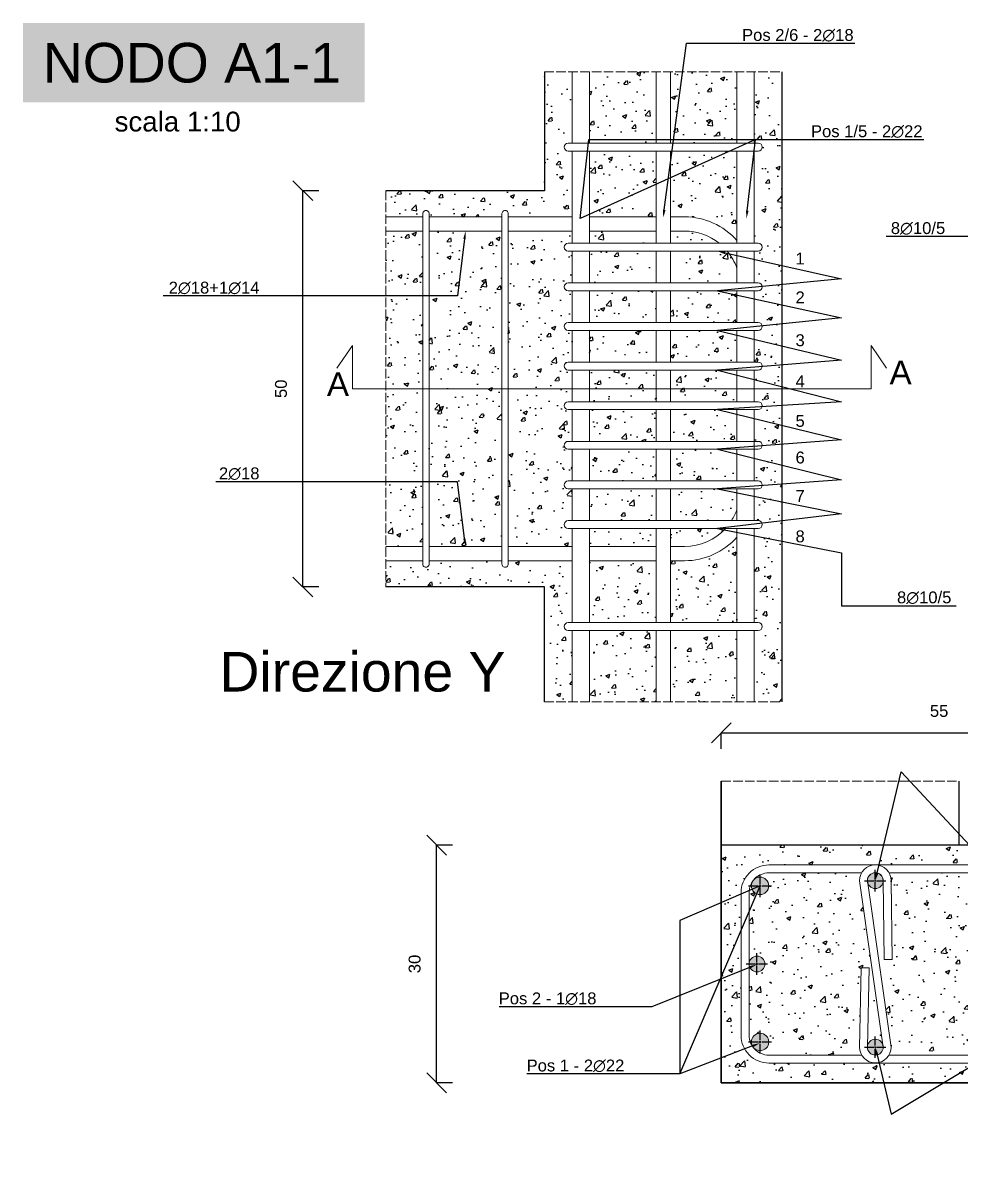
# Model space of a CAD drawing. Header units: millimetres. Extents: x -455371 to 117772, y -78417 to 116564.
# Drawn here: x -251595 to -250410, y 107012 to 108465 of the extents above; entities that cross this region are included whole.
import ezdxf
from ezdxf import colors
from ezdxf.entities.mleader import LeaderData, LeaderLine
from ezdxf.math import Vec2, Vec3

# ---------------------------------------------------------------- set-up
doc = ezdxf.new("R2010")
doc.units = ezdxf.units.MM
doc.linetypes.add('ACAD_ISO02W100', pattern=[15, 12, -3])
doc.linetypes.add('CENTER2', pattern=[28.575, 19.05, -3.175, 3.175, -3.175])
doc.layers.get('0').update_dxf_attribs({"color": 255})
for name, color, linetype, lineweight in [('armature', 5, 'Continuous', 18), ('Cls', 7, 'Continuous', 25), ('quote', 5, 'Continuous', 15), ('RETINO ARMATURE', 253, 'Continuous', 15), ('Scritte', 7, 'Continuous', 15), ('staffe', 10, 'Continuous', 15), ('tratteggio 1 a 50', 230, 'ACAD_ISO02W100', 15)]:
    doc.layers.add(name, color=color, linetype=linetype, lineweight=lineweight)
doc.layers.add('RETINI', color=253, linetype='Continuous')
doc.styles.get("Standard").update_dxf_attribs({"font": 'arial.ttf'})
doc.dimstyles.new('scala 1 a 10', dxfattribs={"dimtxt": 15, "dimasz": 25, "dimexe": 0.183, "dimexo": 0.1, "dimgap": 20, "dimtad": 2, "dimdec": 0, "dimlfac": 0.1, "dimzin": 0, "dimdsep": 46, "dimtxsty": 'Standard', "dimblk": 'OBLIQUE', "dimcen": -25, "dimadec": 0, "dimazin": 0, "dimtfac": 1, "dimtdec": 0, "dimtofl": 0, "dimtmove": 0, "dimatfit": 3, "dimfxl": 20, "dimfxlon": 1, "dimtolj": 1, "dimtzin": 0, "dimarcsym": 0})
pattern_1 = [(50, (88943.487, 0), (52.833554, -4.622335), [5.5245, -60.7695]), (355, (88943.487, 0), (-10.220592, 55.406485), [4.4196, -48.6157694]), (100.451445, (88947.89, -0.385), (42.612962, 50.784148), [4.6951026, -51.646171]), (46.1842, (88943.487, 14.73), (78.612922, -12.192275), [8.28675, -91.15425]), (96.635558, (88950.04, 13.716), (68.847199, 71.753576), [7.042657, -77.469326]), (351.18415, (88943.49, 14.73), (68.847199, 71.753576), [6.62939, -72.923322]), (21, (88950.853, 11.05), (43.9681735, -29.6569075), [5.5245, -60.7695]), (326, (88950.85, 11.05), (17.922588, 53.41451), [4.4196, -48.6156]), (71.451445, (88954.517, 8.58), (61.8907616, 23.757603), [4.6951026, -51.646082]), (37.5, (88943.487, 0), (0.8956949, 24.5209613), [0, -48.02632, 0, -49.3522, 0, -48.79975]), (7.5, (88943.487, 0), (19.3777021, 29.0523667), [0, -28.13812, 0, -46.92142, 0, -18.59915]), (327.5, (88927.06, 0), (39.3212726, -1.6613358), [0, -18.415, 0, -57.4548, 0, -76.2381]), (317.5, (88919.694, 0), (42.9574626, 7.3736824), [0, -23.9395, 0, -38.15588, 0, -54.1401])]
pattern_2 = [(50, (86985.36, -738.045), (54.6554007, -4.7817257), [5.715, -62.865]), (355, (86985.36, -738.045), (-10.573026, 57.317054), [4.572, -50.292175]), (100.451445, (86989.916, -738.443), (44.082374, 52.5353256), [4.857003, -53.427073]), (46.1842, (86985.36, -722.805), (81.323712, -12.612698), [8.5725, -94.2975]), (96.635558, (86992.14, -723.856), (71.22124, 74.227837), [7.285507, -80.140682]), (351.18415, (86985.36, -722.805), (71.22124, 74.227837), [6.85799, -75.43792]), (21, (86992.98, -726.615), (45.4843174, -30.6795595), [5.715, -62.865]), (326, (86992.98, -726.615), (18.5406085, 55.25639), [4.572, -50.292]), (71.451445, (86996.77, -729.17), (64.024926, 24.576831), [4.857003, -53.426981]), (37.5, (86985.361, -738.045), (0.926581, 25.3665117), [0, -49.6824, 0, -51.054, 0, -50.4825]), (7.5, (86985.36, -738.045), (20.0458988, 30.0541724), [0, -29.1084, 0, -48.5394, 0, -19.2405]), (327.5, (86968.369, -738.045), (40.6771786, -1.7186232), [0, -19.05, 0, -59.436, 0, -78.867]), (317.5, (86960.75, -738.045), (44.4387544, 7.6279473), [0, -24.765, 0, -39.4716, 0, -56.007])]

# ---------------------------------------------------------------- blocks, each defined once
blk = doc.blocks.new('*U3152')
at = {"layer": 'staffe'}
blk.add_lwpolyline([(-4, -220.9), (-4, 221.1)], dxfattribs=at)
blk.add_lwpolyline([(4, 221.1), (4, -221.1, -1.019498), (-4, -220.9)], format="xyb", dxfattribs=at)
blk.add_arc((0, 221.1), 4, 0, 182.2127, dxfattribs=at)
blk = doc.blocks.new('*U3153')
at = {"layer": 'armature', "color": 0, "linetype": 'ByBlock', "lineweight": -2, "transparency": 16777216}
for p in [(0, 0), (100, 0)]:
    blk.add_blockref('*U3152', p, dxfattribs=at)
blk = doc.blocks.new('*U3171')
at = {"layer": 'staffe'}
blk.add_lwpolyline([(-120, 5), (120, 5, -1), (120, -5), (-120, -5, -1)], format="xyb", close=True, dxfattribs=at)
blk = doc.blocks.new('*U3172')
at = {"layer": 'armature', "color": 0, "linetype": 'ByBlock', "lineweight": -2, "transparency": 16777216}
for p in [(0, 350), (0, 300), (0, 250), (0, 200), (0, 150), (0, 100), (0, 50), (0, 0)]:
    blk.add_blockref('*U3171', p, dxfattribs=at)
blk = doc.blocks.new('_Oblique')
at = {"color": 0, "linetype": 'ByBlock', "lineweight": -2}
blk.add_line((-0.5, -0.5), (0.5, 0.5), dxfattribs=at)
blk = doc.blocks.new('*D3375')
at = {"layer": 'Defpoints', "color": 0, "transparency": 16777216}
for p in [(-251241.9, 108253.8), (-250637, 108253.8), (-250637, 107753.8)]:
    blk.add_point(p, dxfattribs=at)
at = {"layer": 'quote', "color": 0, "lineweight": -2, "transparency": 16777216}
for p, q in [((-251221.9, 108253.8), (-251242, 108253.8)), ((-251241.9, 107753.8), (-251241.9, 108253.8)), ((-251221.9, 107753.8), (-251242, 107753.8))]:
    blk.add_line(p, q, dxfattribs=at)
at = {"layer": 'quote', "color": 0, "lineweight": -2, "transparency": 16777216, "xscale": 25, "yscale": 25, "zscale": 25}
for p, rotation in [((-251241.9, 108253.8), 90), ((-251241.9, 107753.8), 270)]:
    blk.add_blockref('_Oblique', p, dxfattribs=dict(at, rotation=rotation))
at = {"layer": 'quote', "color": 0, "transparency": 16777216, "insert": (-251269.5, 108003.8), "char_height": 15, "attachment_point": 5, "rotation": 90}
blk.add_mtext('\\A1;50', dxfattribs=at)
blk = doc.blocks.new('*U3330')
at = {"layer": 'Cls', "color": 0, "linetype": 'CENTER2', "transparency": 16777216}
for p, q in [((-14.5, 0), (-2.2, 0)), ((0, 2.2), (0, 14.5)), ((2.2, 0), (14.5, 0)), ((0, -14.5), (0, -2.2))]:
    blk.add_line(p, q, dxfattribs=at)
at = {"layer": 'Cls', "color": 0, "linetype": 'Continuous', "transparency": 16777216}
for p, q in [((-1.1, 0), (1.1, 0)), ((0, -1.1), (0, 1.1))]:
    blk.add_line(p, q, dxfattribs=at)
blk = doc.blocks.new('*U3331')
at = {"layer": 'Cls', "color": 0, "linetype": 'CENTER2', "transparency": 16777216}
for p, q in [((-13.5, 0), (-2, 0)), ((0, 2), (0, 13.5)), ((2, 0), (13.5, 0)), ((0, -13.5), (0, -2))]:
    blk.add_line(p, q, dxfattribs=at)
at = {"layer": 'Cls', "color": 0, "linetype": 'Continuous', "transparency": 16777216}
for p, q in [((-1, 0), (1, 0)), ((0, -1), (0, 1))]:
    blk.add_line(p, q, dxfattribs=at)
blk = doc.blocks.new('*U3332')
at = {"layer": 'Cls', "color": 0, "linetype": 'CENTER2', "transparency": 16777216}
for p, q in [((-14.5, 0), (-2.2, 0)), ((0, 2.2), (0, 14.5)), ((2.2, 0), (14.5, 0)), ((0, -14.5), (0, -2.2))]:
    blk.add_line(p, q, dxfattribs=at)
at = {"layer": 'Cls', "color": 0, "linetype": 'Continuous', "transparency": 16777216}
for p, q in [((-1.1, 0), (1.1, 0)), ((0, -1.1), (0, 1.1))]:
    blk.add_line(p, q, dxfattribs=at)
blk = doc.blocks.new('*U3324')
at = {"layer": 'Cls', "color": 0, "linetype": 'CENTER2', "transparency": 16777216}
for p, q in [((-13.5, 0), (-2, 0)), ((0, 2), (0, 13.5)), ((2, 0), (13.5, 0)), ((0, -13.5), (0, -2))]:
    blk.add_line(p, q, dxfattribs=at)
at = {"layer": 'Cls', "color": 0, "linetype": 'Continuous', "transparency": 16777216}
for p, q in [((-1, 0), (1, 0)), ((0, -1), (0, 1))]:
    blk.add_line(p, q, dxfattribs=at)
blk = doc.blocks.new('*U3326')
at = {"layer": 'Cls', "color": 0, "linetype": 'CENTER2', "transparency": 16777216}
for p, q in [((-13.5, 0), (-2, 0)), ((0, 2), (0, 13.5)), ((2, 0), (13.5, 0)), ((0, -13.5), (0, -2))]:
    blk.add_line(p, q, dxfattribs=at)
at = {"layer": 'Cls', "color": 0, "linetype": 'Continuous', "transparency": 16777216}
for p, q in [((-1, 0), (1, 0)), ((0, -1), (0, 1))]:
    blk.add_line(p, q, dxfattribs=at)
blk = doc.blocks.new('*D3382')
at = {"layer": 'Defpoints', "color": 0, "transparency": 16777216}
for p in [(-250163.7, 107569.6), (-250713.7, 107428), (-250163.7, 107428)]:
    blk.add_point(p, dxfattribs=at)
at = {"layer": 'quote', "color": 0, "lineweight": -2, "transparency": 16777216}
for p, q in [((-250713.7, 107549.6), (-250713.7, 107569.8)), ((-250713.7, 107569.6), (-250163.7, 107569.6)), ((-250163.7, 107549.6), (-250163.7, 107569.8))]:
    blk.add_line(p, q, dxfattribs=at)
at = {"layer": 'quote', "color": 0, "lineweight": -2, "transparency": 16777216, "xscale": 25, "yscale": 25, "zscale": 25, "rotation": 180}
blk.add_blockref('_Oblique', (-250713.7, 107569.6), dxfattribs=at)
at = {"layer": 'quote', "color": 0, "lineweight": -2, "transparency": 16777216, "xscale": 25, "yscale": 25, "zscale": 25}
blk.add_blockref('_Oblique', (-250163.7, 107569.6), dxfattribs=at)
at = {"layer": 'quote', "color": 0, "transparency": 16777216, "insert": (-250438.7, 107597.2), "char_height": 15, "attachment_point": 5}
blk.add_mtext('\\A1;55', dxfattribs=at)
blk = doc.blocks.new('*D3383')
at = {"layer": 'Defpoints', "color": 0, "transparency": 16777216}
for p in [(-251073.1, 107428), (-250713.7, 107428), (-250713.7, 107128)]:
    blk.add_point(p, dxfattribs=at)
at = {"layer": 'quote', "color": 0, "lineweight": -2, "transparency": 16777216}
for p, q in [((-251053.1, 107428), (-251073.3, 107428)), ((-251073.1, 107128), (-251073.1, 107428)), ((-251053.1, 107128), (-251073.3, 107128))]:
    blk.add_line(p, q, dxfattribs=at)
at = {"layer": 'quote', "color": 0, "lineweight": -2, "transparency": 16777216, "xscale": 25, "yscale": 25, "zscale": 25}
for p, rotation in [((-251073.1, 107428), 90), ((-251073.1, 107128), 270)]:
    blk.add_blockref('_Oblique', p, dxfattribs=dict(at, rotation=rotation))
at = {"layer": 'quote', "color": 0, "transparency": 16777216, "insert": (-251100.8, 107278), "char_height": 15, "attachment_point": 5, "rotation": 90}
blk.add_mtext('\\A1;30', dxfattribs=at)

msp = doc.modelspace()

# ---------------------------------------------------------------- hatches: boundary and pattern name
at = {"layer": 'RETINI'}
h = msp.add_hatch(dxfattribs=at)
h.set_pattern_fill('AR-CONC', color=256, scale=0.29)
h.set_pattern_definition(pattern_1)
edge = h.paths.add_edge_path()
edge.add_line((-250902, 108403.8), (-250937, 108403.8))
edge.add_line((-250937, 108403.8), (-250937, 108253.8))
edge.add_line((-250937, 108253.8), (-251137, 108253.8))
edge.add_line((-251137, 108253.8), (-251137, 108220.8))
edge.add_line((-251137, 108220.8), (-251090.6, 108220.8))
edge.add_line((-251090.6, 108220.8), (-251090.6, 108224.8))
edge.add_arc((-251086.6, 108224.8), 4, 2.2127, 180.0004, ccw=False)
edge.add_line((-251082.6, 108225), (-251082.6, 108220.8))
edge.add_line((-251082.6, 108220.8), (-250990.6, 108220.8))
edge.add_line((-250990.6, 108220.8), (-250990.6, 108224.8))
edge.add_arc((-250986.6, 108224.8), 4, 2.2127, 180.0004, ccw=False)
edge.add_line((-250982.6, 108225), (-250982.6, 108220.8))
edge.add_line((-250982.6, 108220.8), (-250902, 108220.8))
edge.add_line((-250902, 108220.8), (-250902, 108303.8))
edge.add_line((-250902, 108303.8), (-250907, 108303.8))
edge.add_arc((-250907, 108308.8), 5, 90, 270, ccw=False)
edge.add_line((-250907, 108313.8), (-250902, 108313.8))
edge.add_line((-250902, 108313.8), (-250902, 108403.8))
h = msp.add_hatch(dxfattribs=at)
h.set_pattern_fill('AR-CONC', color=256, scale=0.29)
h.set_pattern_definition(pattern_1)
h.paths.add_polyline_path([(-250694, 108156.1, 0.088613), (-250706.2, 108177.5), (-250778, 108177.5), (-250778, 108137.5), (-250694, 108137.5)])
h.paths.add_polyline_path([(-250796, 108177.5), (-250880, 108177.5), (-250880, 108137.5), (-250796, 108137.5)])
h.paths.add_polyline_path([(-250796, 108127.5), (-250880, 108127.5), (-250880, 108087.5), (-250796, 108087.5)])
h.paths.add_polyline_path([(-250694, 108127.5), (-250778, 108127.5), (-250778, 108087.5), (-250694, 108087.5)])
h.paths.add_polyline_path([(-250796, 108077.5), (-250880, 108077.5), (-250880, 108037.5), (-250796, 108037.5)])
h.paths.add_polyline_path([(-250694, 108077.5), (-250778, 108077.5), (-250778, 108037.5), (-250694, 108037.5)])
h.paths.add_polyline_path([(-250796, 108027.5), (-250880, 108027.5), (-250880, 107987.5), (-250796, 107987.5)])
h.paths.add_polyline_path([(-250694, 108027.5), (-250778, 108027.5), (-250778, 107987.5), (-250694, 107987.5)])
h.paths.add_polyline_path([(-250796, 107977.5), (-250880, 107977.5), (-250880, 107937.5), (-250796, 107937.5)])
h.paths.add_polyline_path([(-250694, 107977.5), (-250778, 107977.5), (-250778, 107937.5), (-250694, 107937.5)])
h.paths.add_polyline_path([(-250796, 107927.5), (-250880, 107927.5), (-250880, 107887.5), (-250796, 107887.5)])
h.paths.add_polyline_path([(-250694, 107927.5), (-250778, 107927.5), (-250778, 107887.5), (-250694, 107887.5)])
h.paths.add_polyline_path([(-250796, 107877.5), (-250880, 107877.5), (-250880, 107837.5), (-250796, 107837.5)])
h.paths.add_polyline_path([(-250694, 107877.5), (-250778, 107877.5), (-250778, 107837.5), (-250700.8, 107837.5, 0.055495), (-250694, 107851.5)])
h.paths.add_polyline_path([(-250796, 107827.5), (-250880, 107827.5), (-250880, 107804.8), (-250796, 107804.8)])
h.paths.add_polyline_path([(-250708.4, 107827.5), (-250778, 107827.5), (-250778, 107804.8), (-250760, 107804.8, 0.210392)])
h.paths.add_polyline_path([(-250694, 107816.6, -0.21525), (-250760, 107786.8), (-250778, 107786.8), (-250778, 107708.8), (-250694, 107708.8)])
h.paths.add_polyline_path([(-250796, 107786.8), (-250880, 107786.8), (-250880, 107708.8), (-250796, 107708.8)])
h.paths.add_polyline_path([(-250796, 107698.8), (-250880, 107698.8), (-250880, 107608.8), (-250796, 107608.8)])
h.paths.add_polyline_path([(-250694, 107698.8), (-250778, 107698.8), (-250778, 107608.8), (-250694, 107608.8)])
h.paths.add_polyline_path([(-250694, 108303.8), (-250778, 108303.8), (-250778, 108220.8), (-250760, 108220.8, -0.21525), (-250694, 108191)])
h.paths.add_polyline_path([(-250694, 108403.8), (-250778, 108403.8), (-250778, 108313.8), (-250694, 108313.8)])
h.paths.add_polyline_path([(-250796, 108403.8), (-250880, 108403.8), (-250880, 108313.8), (-250796, 108313.8)])
h.paths.add_polyline_path([(-250796, 108303.8), (-250880, 108303.8), (-250880, 108220.8), (-250796, 108220.8)])
h = msp.add_hatch(dxfattribs=at)
h.set_pattern_fill('AR-CONC', color=256, scale=0.29)
h.set_pattern_definition(pattern_1)
edge = h.paths.add_edge_path()
edge.add_line((-250637, 108403.8), (-250662, 108403.8))
edge.add_arc((-250667, 108403.8), 5, 270, 360, ccw=False)
edge.add_line((-250667, 108398.8), (-250671.8, 108398.8))
edge.add_line((-250671.8, 108398.8), (-250672, 108308.8))
edge.add_line((-250672, 108308.8), (-250667, 108308.8))
edge.add_arc((-250667, 108303.8), 5, -90, 90, ccw=False)
edge.add_line((-250667, 108298.8), (-250672, 108298.8))
edge.add_line((-250672, 108298.8), (-250672, 108253.8))
edge.add_line((-250672, 108253.8), (-250672, 108187.5))
edge.add_line((-250672, 108187.5), (-250667, 108187.5))
edge.add_arc((-250667, 108182.5), 5, -90, 90, ccw=False)
edge.add_line((-250667, 108177.5), (-250672, 108177.5))
edge.add_line((-250672, 108177.5), (-250672, 108137.5))
edge.add_line((-250672, 108137.5), (-250667, 108137.5))
edge.add_arc((-250667, 108132.5), 5, -90, 90, ccw=False)
edge.add_line((-250667, 108127.5), (-250672, 108127.5))
edge.add_line((-250672, 108127.5), (-250672, 108087.5))
edge.add_line((-250672, 108087.5), (-250667, 108087.5))
edge.add_arc((-250667, 108082.5), 5, -90, 90, ccw=False)
edge.add_line((-250667, 108077.5), (-250672, 108077.5))
edge.add_line((-250672, 108077.5), (-250672, 108037.5))
edge.add_line((-250672, 108037.5), (-250667, 108037.5))
edge.add_arc((-250667, 108032.5), 5, -90, 90, ccw=False)
edge.add_line((-250667, 108027.5), (-250672, 108027.5))
edge.add_line((-250672, 108027.5), (-250672, 107987.5))
edge.add_line((-250672, 107987.5), (-250667, 107987.5))
edge.add_arc((-250667, 107982.5), 5, -90, 90, ccw=False)
edge.add_line((-250667, 107977.5), (-250672, 107977.5))
edge.add_line((-250672, 107977.5), (-250672, 107937.5))
edge.add_line((-250672, 107937.5), (-250667, 107937.5))
edge.add_arc((-250667, 107932.5), 5, -90, 90, ccw=False)
edge.add_line((-250667, 107927.5), (-250672, 107927.5))
edge.add_line((-250672, 107927.5), (-250672, 107887.5))
edge.add_line((-250672, 107887.5), (-250667, 107887.5))
edge.add_arc((-250667, 107882.5), 5, -90, 90, ccw=False)
edge.add_line((-250667, 107877.5), (-250672, 107877.5))
edge.add_line((-250672, 107877.5), (-250672, 107837.5))
edge.add_line((-250672, 107837.5), (-250667, 107837.5))
edge.add_arc((-250667, 107832.5), 5, -90, 90, ccw=False)
edge.add_line((-250667, 107827.5), (-250672, 107827.5))
edge.add_line((-250672, 107827.5), (-250672, 107713.8))
edge.add_line((-250672, 107713.8), (-250667, 107713.8))
edge.add_arc((-250667, 107708.8), 5, -90, 90, ccw=False)
edge.add_line((-250667, 107703.8), (-250672, 107703.8))
edge.add_line((-250672, 107703.8), (-250672, 107613.8))
edge.add_line((-250672, 107613.8), (-250667, 107613.8))
edge.add_arc((-250667, 107608.8), 5, 0, 90, ccw=False)
edge.add_line((-250662, 107608.8), (-250637, 107608.8))
edge.add_line((-250637, 107608.8), (-250637, 108403.8))
h = msp.add_hatch(dxfattribs=at)
h.set_pattern_fill('AR-CONC', color=256, scale=0.29)
h.set_pattern_definition(pattern_1)
h.paths.add_polyline_path([(-250902, 108077.5), (-250907, 108077.5, -1), (-250907, 108087.5), (-250902, 108087.5), (-250902, 108127.5), (-250907, 108127.5, -1), (-250907, 108137.5), (-250902, 108137.5), (-250902, 108177.5), (-250907, 108177.5, -1), (-250907, 108187.5), (-250902, 108187.5), (-250902, 108202.8), (-250982.6, 108202.8), (-250982.6, 107804.8), (-250902, 107804.8), (-250902, 107827.5), (-250907, 107827.5, -1), (-250907, 107837.5), (-250902, 107837.5), (-250902, 107877.5), (-250907, 107877.5, -1), (-250907, 107887.5), (-250902, 107887.5), (-250902, 107927.5), (-250907, 107927.5, -1), (-250907, 107937.5), (-250902, 107937.5), (-250902, 107977.5), (-250907, 107977.5, -1), (-250907, 107987.5), (-250902, 107987.5), (-250902, 108027.5), (-250907, 108027.5, -1), (-250907, 108037.5), (-250902, 108037.5)])
h.paths.add_polyline_path([(-250990.6, 108202.8), (-251082.6, 108202.8), (-251082.6, 107804.8), (-250990.6, 107804.8)])
h.paths.add_polyline_path([(-251090.6, 108202.8), (-251137, 108202.8), (-251137, 107804.8), (-251090.6, 107804.8)])
h = msp.add_hatch(dxfattribs=at)
h.set_pattern_fill('AR-CONC', color=256, scale=0.29)
h.set_pattern_definition(pattern_1)
h.paths.add_polyline_path([(-250796, 108202.8), (-250880, 108202.8), (-250880, 108187.5), (-250796, 108187.5)])
h = msp.add_hatch(dxfattribs=at)
h.set_pattern_fill('AR-CONC', color=256, scale=0.29)
h.set_pattern_definition(pattern_1)
h.paths.add_polyline_path([(-250760, 108202.8), (-250778, 108202.8), (-250778, 108187.5), (-250716.4, 108187.5, 0.169889)])
h = msp.add_hatch(dxfattribs=at)
h.set_pattern_fill('AR-CONC', color=256, scale=0.29)
h.set_pattern_definition(pattern_1)
edge = h.paths.add_edge_path()
edge.add_line((-250937, 107608.8), (-250902, 107608.8))
edge.add_line((-250902, 107608.8), (-250902, 107698.8))
edge.add_line((-250902, 107698.8), (-250907, 107698.8))
edge.add_arc((-250907, 107703.8), 5, 90, 270, ccw=False)
edge.add_line((-250907, 107708.8), (-250902, 107708.8))
edge.add_line((-250902, 107708.8), (-250902, 107786.8))
edge.add_line((-250902, 107786.8), (-250982.6, 107786.8))
edge.add_line((-250982.6, 107786.8), (-250982.6, 107782.8))
edge.add_arc((-250986.6, 107782.7), 4, -180, 2.2127, ccw=False)
edge.add_line((-250990.6, 107782.7), (-250990.6, 107786.8))
edge.add_line((-250990.6, 107786.8), (-251082.6, 107786.8))
edge.add_line((-251082.6, 107786.8), (-251082.6, 107782.8))
edge.add_arc((-251086.6, 107782.7), 4, -180, 2.2127, ccw=False)
edge.add_line((-251090.6, 107782.7), (-251090.6, 107786.8))
edge.add_line((-251090.6, 107786.8), (-251137, 107786.8))
edge.add_line((-251137, 107786.8), (-251137, 107753.8))
edge.add_line((-251137, 107753.8), (-250937, 107753.8))
edge.add_line((-250937, 107753.8), (-250937, 107608.8))
h = msp.add_hatch(dxfattribs=at)
h.set_pattern_fill('AR-CONC', color=256, scale=0.3)
h.set_pattern_definition([(50, (90547.98, 45939.32), (54.6554007, -4.7817257), [5.715, -62.865]), (355, (90547.98, 45939.32), (-10.573026, 57.317054), [4.572, -50.292175]), (100.451445, (90552.535, 45938.92), (44.082374, 52.5353256), [4.857003, -53.427073]), (46.1842, (90547.98, 45954.56), (81.323712, -12.612698), [8.5725, -94.2975]), (96.635558, (90554.76, 45953.51), (71.22124, 74.227837), [7.285507, -80.140682]), (351.18415, (90547.98, 45954.56), (71.22124, 74.227837), [6.85799, -75.43792]), (21, (90555.6, 45950.75), (45.4843174, -30.6795595), [5.715, -62.865]), (326, (90555.6, 45950.75), (18.5406085, 55.25639), [4.572, -50.292]), (71.451445, (90559.39, 45948.194), (64.024926, 24.576831), [4.857003, -53.426981]), (37.5, (90547.98, 45939.321), (0.926581, 25.3665117), [0, -49.6824, 0, -51.054, 0, -50.4825]), (7.5, (90547.98, 45939.32), (20.0458988, 30.0541724), [0, -29.1084, 0, -48.5394, 0, -19.2405]), (327.5, (90530.987, 45939.321), (40.6771786, -1.7186232), [0, -19.05, 0, -59.436, 0, -78.867]), (317.5, (90523.367, 45939.32), (44.4387544, 7.6279473), [0, -24.765, 0, -39.4716, 0, -56.007])])
h.paths.add_polyline_path([(-250163.7, 107128), (-250163.7, 107428), (-250713.7, 107428), (-250713.7, 107128)])
h.paths.add_polyline_path([(-250223.7, 107153), (-250653.7, 107153, -0.414214), (-250688.7, 107188), (-250688.7, 107368, -0.414214), (-250653.7, 107403), (-250223.7, 107403, -0.414214), (-250188.7, 107368), (-250188.7, 107188, -0.414214)], flags=16)
h = msp.add_hatch(dxfattribs=at)
h.set_pattern_fill('AR-CONC', color=256, scale=0.3)
h.set_pattern_definition(pattern_2)
h.paths.add_polyline_path([(-250537, 107273.2), (-250527, 107273), (-250529.3, 107173, -0.869161), (-250509.7, 107175.8), (-250539.3, 107383.1, -0.131378), (-250536.6, 107393), (-250653.7, 107393, 0.115463), (-250664.8, 107390.5), (-250664.8, 107387.6, -0.414214), (-250653.8, 107376.6, -1), (-250675.8, 107376.6), (-250677.2, 107376.6, 0.087042), (-250678.7, 107368), (-250678.7, 107278, -1), (-250658.7, 107278, -1), (-250678.7, 107278), (-250678.7, 107188, 0.086564), (-250677.2, 107179.6), (-250675.7, 107179.6, -1), (-250653.7, 107179.6, -0.414214), (-250664.7, 107168.6), (-250664.7, 107165.6, 0.114975), (-250653.7, 107163), (-250536.6, 107163, -0.131928), (-250539.3, 107173.1)])
h = msp.add_hatch(dxfattribs=at)
h.set_pattern_fill('AR-CONC', color=256, scale=0.3)
h.set_pattern_definition(pattern_2)
h.paths.add_polyline_path([(-250377.8, 107377.5, -0.204353), (-250375.9, 107393), (-250502, 107393, -0.124172), (-250499.3, 107383.6), (-250497.9, 107283.6), (-250515.1, 107283.4), (-250500.1, 107178.7, -0.204917), (-250502, 107163), (-250375.9, 107163, -0.131928), (-250378.6, 107173.1), (-250376.3, 107273.2), (-250362.9, 107272.9)])
h.paths.add_polyline_path([(-250198.7, 107278, -1), (-250218.7, 107278, -1), (-250198.7, 107278), (-250198.7, 107343.6), (-250268.8, 107272.7), (-250275.9, 107279.8), (-250205.9, 107350.5, 0.289543), (-250200.2, 107376.6), (-250201.6, 107376.6, -1), (-250223.6, 107376.6, -0.414214), (-250212.6, 107387.6), (-250212.6, 107390.5, 0.32833), (-250241.8, 107385.3), (-250311.4, 107314.9), (-250318.5, 107322), (-250248.2, 107393), (-250341.3, 107393, -0.124172), (-250338.6, 107383.6), (-250337.2, 107283.6), (-250354.4, 107283.4), (-250339.4, 107178.7, -0.204917), (-250341.3, 107163), (-250223.7, 107163, 0.114975), (-250212.6, 107165.6), (-250212.6, 107168.6, -0.414214), (-250223.6, 107179.6, -1), (-250201.6, 107179.6), (-250200.2, 107179.6, 0.086564), (-250198.7, 107188)])
at = {"layer": 'RETINO ARMATURE'}
h = msp.add_hatch(color=256, dxfattribs=at)
h.dxf.hatch_style = 1
h.paths.add_polyline_path([(-250518.7, 107393), (-250519.9, 107393, 0.396399), (-250529.3, 107383.1), (-250528.9, 107380.3, 0.864726), (-250509.3, 107383), (-250509.3, 107383.4, 0.38653)])
h = msp.add_hatch(color=256, dxfattribs=at)
h.dxf.hatch_style = 1
h.paths.add_polyline_path([(-250653.8, 107376.6, 1), (-250675.8, 107376.6, 1)])
h = msp.add_hatch(color=256, dxfattribs=at)
h.dxf.hatch_style = 1
h.paths.add_polyline_path([(-250658.7, 107278, 1), (-250678.7, 107278, 1)])
h = msp.add_hatch(color=256, dxfattribs=at)
h.dxf.hatch_style = 1
h.paths.add_polyline_path([(-250653.7, 107179.6, 1), (-250675.7, 107179.6, 1)])
h = msp.add_hatch(color=256, dxfattribs=at)
h.dxf.hatch_style = 1
h.paths.add_polyline_path([(-250509.3, 107173, 0.017753), (-250509.3, 107173.7), (-250509.5, 107175.1, 0.837197), (-250529.2, 107174.4), (-250529.2, 107173, 0.619512), (-250513.2, 107165.1, 0.231788)])

# ---------------------------------------------------------------- linework, layer by layer
at = {"layer": 'armature'}
for points in [[(-250902, 108403.8), (-250902, 108313.8)], [(-250902, 108313.8), (-250902, 108403.8)], [(-250880, 108313.8), (-250880, 108403.8)], [(-250880, 108403.8), (-250880, 108313.8)], [(-250796, 108313.8), (-250796, 108403.8)], [(-250796, 108403.8), (-250796, 108313.8)], [(-250778, 108403.8), (-250778, 108313.8)], [(-250778, 108313.8), (-250778, 108403.8)], [(-250694, 108313.8), (-250694, 108403.8)], [(-250694, 108403.8), (-250694, 108313.8)], [(-250672, 108403.8), (-250672, 108313.8)], [(-250672, 108313.8), (-250672, 108403.8)], [(-250902, 108303.8), (-250902, 108187.5)], [(-250880, 108187.5), (-250880, 108303.8)], [(-250796, 108187.5), (-250796, 108303.8)], [(-250778, 108303.8), (-250778, 108187.5)], [(-250694, 108187.5), (-250694, 108303.8)], [(-250672, 108303.8), (-250672, 108187.5)], [(-251090.6, 108220.8), (-251137, 108220.8)], [(-250990.6, 108220.8), (-251082.6, 108220.8)], [(-250902, 108220.8), (-250982.6, 108220.8)], [(-250796, 108220.8), (-250880, 108220.8)], [(-251137, 108202.8), (-251090.6, 108202.8)], [(-251082.6, 108202.8), (-250990.6, 108202.8)], [(-250982.6, 108202.8), (-250902, 108202.8)], [(-250880, 108202.8), (-250796, 108202.8)], [(-250902, 108177.5), (-250902, 108137.5)], [(-250880, 108137.5), (-250880, 108177.5)], [(-250796, 108137.5), (-250796, 108177.5)], [(-250778, 108177.5), (-250778, 108137.5)], [(-250694, 108137.5), (-250694, 108177.5)], [(-250672, 108177.5), (-250672, 108137.5)], [(-250672, 108177.5), (-250672, 108137.5)], [(-250902, 108127.5), (-250902, 108087.5)], [(-250880, 108087.5), (-250880, 108127.5)], [(-250796, 108087.5), (-250796, 108127.5)], [(-250778, 108127.5), (-250778, 108087.5)], [(-250694, 108087.5), (-250694, 108127.5)], [(-250672, 108087.5), (-250672, 108127.5)], [(-250672, 108127.5), (-250672, 108087.5)], [(-250672, 108127.5), (-250672, 108087.5)], [(-250902, 108077.5), (-250902, 108037.5)], [(-250880, 108037.5), (-250880, 108077.5)], [(-250796, 108037.5), (-250796, 108077.5)], [(-250778, 108077.5), (-250778, 108037.5)], [(-250694, 108037.5), (-250694, 108077.5)], [(-250672, 108037.5), (-250672, 108077.5)], [(-250672, 108077.5), (-250672, 108037.5)], [(-250672, 108077.5), (-250672, 108037.5)], [(-250902, 108027.5), (-250902, 107987.5)], [(-250880, 107987.5), (-250880, 108027.5)], [(-250796, 107987.5), (-250796, 108027.5)], [(-250778, 108027.5), (-250778, 107987.5)], [(-250694, 107987.5), (-250694, 108027.5)], [(-250672, 107987.5), (-250672, 108027.5)], [(-250672, 108027.5), (-250672, 107987.5)], [(-250672, 108027.5), (-250672, 107987.5)], [(-250902, 107977.5), (-250902, 107937.5)], [(-250880, 107937.5), (-250880, 107977.5)], [(-250796, 107937.5), (-250796, 107977.5)], [(-250778, 107977.5), (-250778, 107937.5)], [(-250694, 107937.5), (-250694, 107977.5)], [(-250672, 107887.5), (-250672, 107977.5)], [(-250672, 107977.5), (-250672, 107887.5)], [(-250672, 107977.5), (-250672, 107887.5)], [(-250902, 107927.5), (-250902, 107887.5)], [(-250880, 107887.5), (-250880, 107927.5)], [(-250796, 107887.5), (-250796, 107927.5)], [(-250778, 107927.5), (-250778, 107887.5)], [(-250694, 107887.5), (-250694, 107927.5)], [(-250902, 107877.5), (-250902, 107837.5)], [(-250880, 107837.5), (-250880, 107877.5)], [(-250796, 107837.5), (-250796, 107877.5)], [(-250778, 107877.5), (-250778, 107837.5)], [(-250694, 107837.5), (-250694, 107877.5)], [(-250672, 107837.5), (-250672, 107877.5)], [(-250672, 107877.5), (-250672, 107874.8)], [(-250672, 107877.5), (-250672, 107837.5)], [(-250902, 107827.5), (-250902, 107708.8)], [(-250880, 107708.8), (-250880, 107827.5)], [(-250796, 107708.8), (-250796, 107827.5)], [(-250778, 107827.5), (-250778, 107708.8)], [(-250694, 107708.8), (-250694, 107827.5)], [(-250672, 107782.8), (-250672, 107827.5)], [(-250672, 107827.5), (-250672, 107708.8)], [(-251137, 107804.8), (-251090.6, 107804.8)], [(-251082.6, 107804.8), (-250990.6, 107804.8)], [(-250982.6, 107804.8), (-250902, 107804.8)], [(-250880, 107804.8), (-250796, 107804.8)], [(-251090.6, 107786.8), (-251137, 107786.8)], [(-250990.6, 107786.8), (-251082.6, 107786.8)], [(-250902, 107786.8), (-250982.6, 107786.8)], [(-250796, 107786.8), (-250880, 107786.8)], [(-250902, 107698.8), (-250902, 107608.8)], [(-250880, 107608.8), (-250880, 107698.8)], [(-250796, 107608.8), (-250796, 107698.8)], [(-250778, 107698.8), (-250778, 107608.8)], [(-250694, 107608.8), (-250694, 107698.8)], [(-250672, 107698.8), (-250672, 107608.8)]]:
    msp.add_lwpolyline(points, dxfattribs=at)
for points in [[(-250694, 108191, 0.21525), (-250760, 108220.8), (-250778, 108220.8)], [(-250778, 108202.8), (-250760, 108202.8, -0.169889), (-250716.4, 108187.5)], [(-250706.2, 108177.5, -0.088613), (-250694, 108156.1, -0.088613)], [(-250700.8, 107837.5, 0.055495), (-250694, 107851.5)], [(-250778, 107804.8), (-250760, 107804.8, 0.210392), (-250708.4, 107827.5, 0.210392)], [(-250694, 107816.6, -0.21525), (-250760, 107786.8), (-250778, 107786.8)]]:
    msp.add_lwpolyline(points, format="xyb", dxfattribs=at)
for centre, radius in [((-250519.3, 107383.1), 10), ((-250664.8, 107376.6), 11), ((-250668.7, 107278), 10), ((-250664.7, 107179.6), 11), ((-250519.3, 107173), 10)]:
    msp.add_circle(centre, radius, dxfattribs=at)
at = {"layer": 'Cls'}
for points in [[(-250937, 108403.8), (-250937, 108253.8), (-251137, 108253.8)], [(-250637, 107608.8), (-250637, 108403.8)], [(-250937, 107608.8), (-250937, 107753.8), (-251137, 107753.8)], [(-250713.7, 107508.7), (-250713.7, 107428)], [(-250073.2, 107128), (-250713.7, 107128), (-250713.7, 107508.7)], [(-250413.7, 107508.7), (-250413.7, 107428)], [(-250163.7, 107428), (-250713.7, 107428), (-250713.7, 107128), (-250163.7, 107128), (-250163.7, 107428)]]:
    msp.add_lwpolyline(points, dxfattribs=at)
at = {"layer": 'quote'}
msp.add_lwpolyline([(-250505, 108029.8), (-250524.7, 108058.6), (-250524.7, 108003.8), (-250524.7, 108003.8), (-250524.7, 108003.8), (-250524.7, 108003.8), (-251179.4, 108003.8), (-251179.4, 108058.6), (-251199.1, 108029.8)], dxfattribs=at)
at = {"layer": 'staffe'}
for points in [[(-250907, 108313.8), (-250667, 108313.8, -1), (-250667, 108303.8), (-250907, 108303.8, -1)], [(-250907, 107708.8), (-250667, 107708.8, -1), (-250667, 107698.8), (-250907, 107698.8, -1)], [(-250223.7, 107403), (-250653.7, 107403, 0.414214), (-250688.7, 107368), (-250688.7, 107188, 0.414214), (-250653.7, 107153), (-250223.7, 107153, 0.414214), (-250188.7, 107188), (-250188.7, 107368, 0.414214)], [(-250529.3, 107173), (-250527, 107273), (-250537, 107273.2), (-250539.3, 107173.1, 0.666247), (-250539.3, 107173.1, 1), (-250499.3, 107173.1), (-250529.3, 107383.1, -0.980013), (-250509.3, 107383.5), (-250507.9, 107283.5), (-250497.9, 107283.6), (-250499.3, 107383.1, 0.666247), (-250499.3, 107383.1, 1), (-250539.3, 107383.1), (-250509.3, 107173.1, -0.998301)]]:
    msp.add_lwpolyline(points, format="xyb", close=True, dxfattribs=at)
msp.add_lwpolyline([(-250536.6, 107393), (-250653.7, 107393, 0.414214), (-250678.7, 107368), (-250678.7, 107188, 0.414214), (-250653.7, 107163), (-250536.6, 107163)], format="xyb", dxfattribs=at)
for points in [[(-250518.7, 107393), (-250519.9, 107393)], [(-250375.9, 107393), (-250502, 107393)], [(-250519.8, 107163), (-250518.8, 107163)], [(-250502, 107163), (-250375.9, 107163)]]:
    msp.add_lwpolyline(points, dxfattribs=at)
at = {"layer": 'tratteggio 1 a 50'}
for points in [[(-250937, 108403.8), (-250637, 108403.8)], [(-251137, 108253.8), (-251137, 107753.8)], [(-250937, 107608.8), (-250637, 107608.8)], [(-250713.7, 107508.7), (-250413.7, 107508.7)]]:
    msp.add_lwpolyline(points, dxfattribs=at)

# ---------------------------------------------------------------- block references
at = {"layer": 'armature', "xscale": -1}
msp.add_blockref('*U3153', (-250986.6, 108003.7), dxfattribs=at)
at = {"layer": 'armature'}
msp.add_blockref('*U3172', (-250787, 107832.5), dxfattribs=at)
at = {"layer": 'Cls', "linetype": 'CENTER2'}
for name, p in [('*U3332', (-250664.8, 107376.6)), ('*U3324', (-250519.3, 107383.1)), ('*U3331', (-250668.7, 107278)), ('*U3330', (-250664.7, 107179.6)), ('*U3326', (-250519.3, 107173))]:
    msp.add_blockref(name, p, dxfattribs=at)

# ---------------------------------------------------------------- texts
at = {"layer": 'Scritte', "insert": (-251570.2, 108440.3), "char_height": 50, "attachment_point": 1, "bg_fill": 1, "box_fill_scale": 1.5, "bg_fill_color": 253, "bg_fill_transparency": 0}
msp.add_mtext_dynamic_manual_height_columns('NODO A1-1', width=381.215, gutter_width=12.5, heights=[0], dxfattribs=at)
at = {"layer": 'Scritte', "attachment_point": 1}
for s, width, heights, insert, char_height in [('scala 1:10', 172.003, [34.7], (-251479.6, 108353.5), 25), ('1', 62.827, [0], (-250620, 108175.7), 15), ('2', 62.827, [0], (-250620, 108126.6), 15), ('3', 62.827, [0], (-250620, 108072.6), 15), ('\\pxt16;A', 52.404, [0], (-250501.3, 108039.5), 30), ('\\pxt16;A', 52.404, [0], (-251211.6, 108024.7), 30), ('4', 62.827, [0], (-250620, 108020.7), 15), ('5', 62.827, [0], (-250620, 107970.8), 15), ('6', 62.827, [0], (-250620, 107924.6), 15), ('7', 62.827, [0], (-250620, 107876.1), 15), ('8', 62.827, [0], (-250620, 107825.1), 15), ('Direzione Y', 381.257, [89.6], (-251347.2, 107671.8), 50)]:
    msp.add_mtext_dynamic_manual_height_columns(s, width=width, gutter_width=12.5, heights=heights, dxfattribs=dict(at, insert=insert, char_height=char_height))

# ---------------------------------------------------------------- dimensions: what is measured, and where the dimension line sits
at = {"layer": 'quote'}
for base, p1, p2, picture, middle in [((-251241.9, 108253.8), (-250637, 107753.8), (-250637, 108253.8), '*D3375', (-251269.5, 108003.8)), ((-251073.1, 107428), (-250713.7, 107128), (-250713.7, 107428), '*D3383', (-251100.8, 107278))]:
    dim = msp.add_linear_dim(base=base, p1=p1, p2=p2, angle=90, dimstyle='scala 1 a 10', dxfattribs=at)
    dim.commit()
    dim.dimension.update_dxf_attribs({"geometry": picture, "text_midpoint": middle})
dim = msp.add_linear_dim(base=(-250163.7, 107569.6), p1=(-250713.7, 107428), p2=(-250163.7, 107428), dimstyle='scala 1 a 10', dxfattribs=at)
dim.commit()
dim.dimension.update_dxf_attribs({"geometry": '*D3382', "text_midpoint": (-250438.7, 107597.2)})

# ---------------------------------------------------------------- leaders
ml = msp.add_multileader_mtext('Standard', dxfattribs=at)
ml.set_content('Pos 2/6 - 2∅18', color=256)
ml.set_leader_properties()
ml.build(insert=Vec2(0, 0))
ml.multileader.update_dxf_attribs({"text_left_attachment_type": 6, "text_right_attachment_type": 6, "dogleg_length": 20, "arrow_head_size": 10})
ctx = ml.context
ctx.base_point, ctx.char_height, ctx.arrow_head_size, ctx.landing_gap_size, ctx.plane_origin = Vec3(-250737.5, 108439.8), 15, 10, 50, Vec3(-250783, 108309.2)
ctx.left_attachment, ctx.right_attachment = 6, 6
notes = []
notes.append((ctx, [(0, (1, 1, 0), (-250757.5, 108439.8), (1, 0), 20, [(1, [(-250787, 108219.7), (-250757.5, 108439.8)], 0, [])])]))
ctx.mtext.insert, ctx.mtext.flow_direction = Vec3(-250687.5, 108457.8), 5
ml = msp.add_multileader_mtext('Standard', dxfattribs=at)
ml.set_content('Pos 1/5 - 2∅22', color=256)
ml.set_leader_properties()
ml.build(insert=Vec2(0, 0))
ml.multileader.update_dxf_attribs({"text_left_attachment_type": 6, "text_right_attachment_type": 6, "dogleg_length": 20, "arrow_head_size": 10})
ctx = ml.context
ctx.base_point, ctx.char_height, ctx.arrow_head_size, ctx.landing_gap_size, ctx.plane_origin = Vec3(-250650.5, 108318.3), 15, 10, 50, Vec3(-250678, 108308)
ctx.left_attachment, ctx.right_attachment = 6, 6
notes.append((ctx, [(0, (1, 1, 0), (-250670.5, 108318.3), (1, 0), 20, [(0, [(-250682, 108218.6), (-250670.5, 108318.3), (-250892, 108218.6), (-250880.9, 108318.3)], 0, [])])]))
ctx.mtext.insert, ctx.mtext.flow_direction = Vec3(-250600.5, 108336.3), 5
ml = msp.add_multileader_mtext('Standard', dxfattribs=at)
ml.set_content('8∅10/5', color=256)
ml.set_leader_properties()
ml.build(insert=Vec2(0, 0))
ml.multileader.update_dxf_attribs({"text_left_attachment_type": 6, "text_right_attachment_type": 6, "dogleg_length": 20, "arrow_head_size": 10})
ctx = ml.context
ctx.base_point, ctx.char_height, ctx.arrow_head_size, ctx.landing_gap_size, ctx.plane_origin = Vec3(-250548, 108196.1), 15, 10, 50, Vec3(-250312.8, 108272.2)
ctx.left_attachment, ctx.right_attachment, ctx.text_align_type = 6, 6, 2
notes.append((ctx, [(0, (1, 1, 0), (-250361, 108196.1), (-1, 0), 20, [(7, [(-250204.3, 108177.8), (-250361, 108142.7), (-250204.3, 108127.8), (-250361, 108093.8), (-250204.3, 108077.8), (-250361, 108040.4), (-250204.3, 108027.8), (-250361, 107987.8), (-250204.3, 107977.8), (-250361, 107939.7), (-250204.3, 107927.8), (-250361, 107889.4), (-250204.3, 107877.8), (-250361, 107846.2), (-250204.3, 107827.8), (-250361, 107797.3)], 0, [])])]))
ctx.mtext.insert, ctx.mtext.alignment, ctx.mtext.flow_direction = Vec3(-250431, 108214.1), 3, 5
ml = msp.add_multileader_mtext('Standard', dxfattribs=at)
ml.set_content('2∅18+1∅14', color=256)
ml.set_leader_properties()
ml.build(insert=Vec2(0, 0))
ml.multileader.update_dxf_attribs({"text_left_attachment_type": 6, "text_right_attachment_type": 6, "dogleg_length": 20, "arrow_head_size": 10})
ctx = ml.context
ctx.base_point, ctx.char_height, ctx.arrow_head_size, ctx.landing_gap_size, ctx.plane_origin = Vec3(-251459.8, 108121), 15, 10, 50, Vec3(-251351, 108131.4)
ctx.left_attachment, ctx.right_attachment, ctx.text_align_type = 6, 6, 2
notes.append((ctx, [(0, (1, 1, 0), (-251226.7, 108121), (-1, 0), 20, [(0, [(-251036.6, 108202.8), (-251046.8, 108121)], 0, [])])]))
ctx.mtext.insert, ctx.mtext.alignment, ctx.mtext.flow_direction = Vec3(-251296.7, 108139), 3, 5
ml = msp.add_multileader_mtext('Standard', dxfattribs=at)
ml.set_content('8∅10/5', color=256)
ml.set_leader_properties()
ml.build(insert=Vec2(0, 0))
ml.multileader.update_dxf_attribs({"text_left_attachment_type": 6, "text_right_attachment_type": 6, "dogleg_length": 20, "arrow_head_size": 10})
ctx = ml.context
ctx.base_point, ctx.char_height, ctx.arrow_head_size, ctx.landing_gap_size, ctx.plane_origin = Vec3(-250541.9, 107730.1), 15, 10, 50, Vec3(-250610.1, 108272)
ctx.left_attachment, ctx.right_attachment = 6, 6
notes.append((ctx, [(0, (1, 1, 0), (-250561.9, 107730.1), (1, 0), 20, [(7, [(-250718.6, 108177.5), (-250561.9, 108142.4), (-250718.6, 108127.5), (-250561.9, 108093.5), (-250718.6, 108077.5), (-250561.9, 108040.1), (-250718.6, 108027.5), (-250561.9, 107987.5), (-250718.6, 107977.5), (-250561.9, 107939.4), (-250718.6, 107927.5), (-250561.9, 107889.1), (-250718.6, 107877.5), (-250561.9, 107845.9), (-250718.6, 107827.5), (-250561.9, 107797)], 0, [])])]))
ctx.mtext.insert, ctx.mtext.flow_direction = Vec3(-250491.9, 107748.1), 5
ml = msp.add_multileader_mtext('Standard', dxfattribs=at)
ml.set_content('2∅18', color=256)
ml.set_leader_properties()
ml.build(insert=Vec2(0, 0))
ml.multileader.update_dxf_attribs({"text_left_attachment_type": 6, "text_right_attachment_type": 6, "dogleg_length": 20, "arrow_head_size": 10})
ctx = ml.context
ctx.base_point, ctx.char_height, ctx.arrow_head_size, ctx.landing_gap_size, ctx.plane_origin = Vec3(-251396.4, 107886.6), 15, 10, 50, Vec3(-251351, 107876.3)
ctx.left_attachment, ctx.right_attachment, ctx.text_align_type = 6, 6, 2
notes.append((ctx, [(0, (1, 1, 0), (-251226.7, 107886.6), (-1, 0), 20, [(0, [(-251036.6, 107804.8), (-251046.8, 107886.6)], 0, [])])]))
ctx.mtext.insert, ctx.mtext.alignment, ctx.mtext.flow_direction = Vec3(-251296.7, 107904.6), 3, 5
ml = msp.add_multileader_mtext('Standard', dxfattribs=at)
ml.set_content('Pos 3 - 2∅18', color=256)
ml.set_leader_properties()
ml.build(insert=Vec2(0, 0))
ml.multileader.update_dxf_attribs({"text_left_attachment_type": 6, "text_right_attachment_type": 6, "dogleg_length": 20, "arrow_head_size": 10})
ctx = ml.context
ctx.base_point, ctx.char_height, ctx.arrow_head_size, ctx.landing_gap_size, ctx.plane_origin = Vec3(-250266.6, 107520.3), 15, 10, 50, Vec3(-250619.2, 107376.3)
ctx.left_attachment, ctx.right_attachment = 6, 6
notes.append((ctx, [(0, (1, 1, 0), (-250286.6, 107520.3), (1, 0), 20, [(2, [(-250519.3, 107383.1), (-250486.5, 107520.3), (-250358.7, 107383.1), (-250321.5, 107520.3)], 0, [])])]))
ctx.mtext.insert, ctx.mtext.flow_direction = Vec3(-250216.6, 107538.3), 5
ml = msp.add_multileader_mtext('Standard', dxfattribs=at)
ml.set_content('Pos 1 - 2∅22', color=256)
ml.set_leader_properties()
ml.build(insert=Vec2(0, 0))
ml.multileader.update_dxf_attribs({"text_left_attachment_type": 6, "text_right_attachment_type": 6, "dogleg_length": 20, "arrow_head_size": 10})
ctx = ml.context
ctx.base_point, ctx.char_height, ctx.arrow_head_size, ctx.landing_gap_size, ctx.plane_origin = Vec3(-251006.9, 107139.4), 15, 10, 50, Vec3(-250664.8, 107178.1)
ctx.left_attachment, ctx.right_attachment, ctx.text_align_type = 6, 6, 2
notes.append((ctx, [(0, (1, 1, 0), (-250766.1, 107139.4), (-1, 0), 20, [(1, [(-250664.8, 107178.1), (-250766.1, 107139.4), (-250664.8, 107376.6), (-250766.1, 107333)], 0, [])])]))
ctx.mtext.insert, ctx.mtext.alignment, ctx.mtext.flow_direction = Vec3(-250836.1, 107157.4), 3, 5
ml = msp.add_multileader_mtext('Standard', dxfattribs=at)
ml.set_content('Pos 2 - 1∅18', color=256)
ml.set_leader_properties()
ml.build(insert=Vec2(0, 0))
ml.multileader.update_dxf_attribs({"text_left_attachment_type": 6, "text_right_attachment_type": 6, "dogleg_length": 20, "arrow_head_size": 10})
ctx = ml.context
ctx.base_point, ctx.char_height, ctx.arrow_head_size, ctx.landing_gap_size, ctx.plane_origin = Vec3(-251042.3, 107224.1), 15, 10, 50, Vec3(-250356.9, 107141.8)
ctx.left_attachment, ctx.right_attachment, ctx.text_align_type = 6, 6, 2
notes.append((ctx, [(0, (1, 1, 0), (-250801.3, 107224.1), (-1, 0), 20, [(3, [(-250668.9, 107277.3), (-250801.3, 107224.1)], 0, [])])]))
ctx.mtext.insert, ctx.mtext.alignment, ctx.mtext.flow_direction = Vec3(-250871.3, 107242.1), 3, 5
ml = msp.add_multileader_mtext('Standard', dxfattribs=at)
ml.set_content('Pos 4 - 2∅18', color=256)
ml.set_leader_properties()
ml.build(insert=Vec2(0, 0))
ml.multileader.update_dxf_attribs({"text_left_attachment_type": 6, "text_right_attachment_type": 6, "dogleg_length": 20, "arrow_head_size": 10})
ctx = ml.context
ctx.base_point, ctx.char_height, ctx.arrow_head_size, ctx.landing_gap_size, ctx.plane_origin = Vec3(-250315.8, 107088.6), 15, 10, 50, Vec3(-250619.2, 107179.8)
ctx.left_attachment, ctx.right_attachment = 6, 6
notes.append((ctx, [(0, (1, 1, 0), (-250335.8, 107088.6), (1, 0), 20, [(2, [(-250519.3, 107173), (-250499.1, 107088.6), (-250358.7, 107173), (-250335.8, 107088.6)], 0, [])])]))
ctx.mtext.insert, ctx.mtext.flow_direction = Vec3(-250265.8, 107106.6), 5
for ctx, leaders in notes:
    for number, flags, end, landing, length, lines in leaders:
        leader = LeaderData()
        leader.index, (leader.has_last_leader_line, leader.has_dogleg_vector, leader.attachment_direction) = number, flags
        leader.last_leader_point, leader.dogleg_vector, leader.dogleg_length = Vec3(end), Vec3(landing), length
        for number, points, colour, breaks in lines:
            line = LeaderLine()
            line.index, line.vertices, line.color, line.breaks = number, Vec3.list(points), colors.encode_raw_color(colour), breaks
            leader.lines.append(line)
        ctx.leaders.append(leader)

doc.saveas('drawing.dxf')
